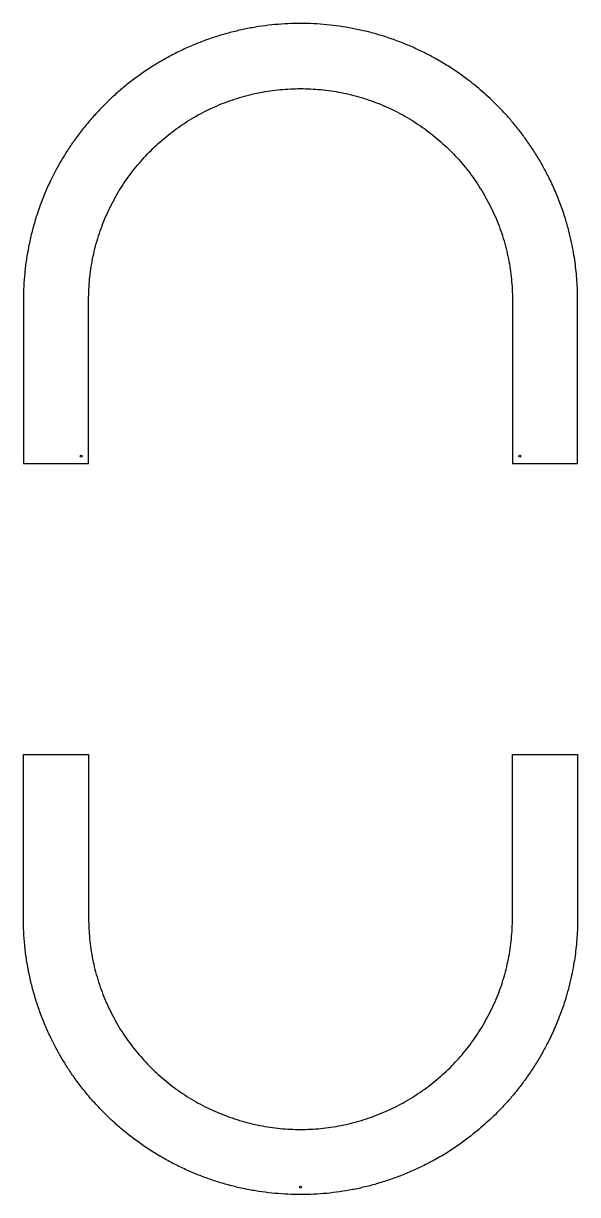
# Model space of a CAD drawing. Extents: x -1236 to 659, y -31 to 328.
# Drawn here: x 605.5 to 658.6, y -30.6 to 81.8 of the extents above; entities outside this region: 4.
import ezdxf

# ---------------------------------------------------------------- set-up
doc = ezdxf.new("R2010")
doc.units = 0
doc.header["$LTSCALE"] = 12
doc.header["$MEASUREMENT"] = 0
for name, color, linetype in [('DIM', 1, 'CONTINUOUS'), ('MARKING', 11, 'CONTINUOUS'), ('REPAD', 7, 'CONTINUOUS'), ('TEXT', 4, 'CONTINUOUS')]:
    doc.layers.add(name, color=color, linetype=linetype)

msp = doc.modelspace()

# ---------------------------------------------------------------- linework, layer by layer
at = {"layer": 'DIM'}
msp.add_line((-1217.02, 310.98, 39.56), (-1217.02, 320.91, 39.56), dxfattribs=at)
for radius in [119.87, 119.75]:
    msp.add_arc((-1196.8, 437.7), radius, 250.9142, 293.3274, dxfattribs=at)
at = {"layer": 'MARKING'}
for centre in [(611, 40.27), (653.05, 40.27), (632.03, -29.85)]:
    msp.add_circle(centre, 0.0938, dxfattribs=at)
at = {"layer": 'REPAD'}
for points, knots in [([(658.6, 55.31), (658.6, 55.9), (658.57, 56.79), (658.46, 57.98), (658.36, 58.88), (658.21, 59.81), (658.02, 60.81), (657.76, 61.91), (657.42, 63.12), (656.98, 64.42), (656.45, 65.74), (655.87, 66.97), (655.27, 68.11), (654.66, 69.16), (653.99, 70.18), (653.28, 71.17), (652.54, 72.11), (651.8, 72.96), (651.08, 73.73), (650.38, 74.42), (649.67, 75.07), (648.94, 75.7), (648.11, 76.36), (647.14, 77.07), (645.99, 77.82), (644.8, 78.52), (643.6, 79.13), (642.45, 79.66), (641.27, 80.13), (640.07, 80.54), (638.85, 80.9), (637.62, 81.19), (636.39, 81.43), (635.16, 81.6), (633.92, 81.72), (632.68, 81.78), (631.44, 81.78), (630.2, 81.73), (628.96, 81.61), (627.72, 81.44), (626.49, 81.2), (625.26, 80.91), (624.05, 80.56), (622.84, 80.15), (621.64, 79.67), (620.45, 79.13), (619.3, 78.54), (618.17, 77.88), (617.07, 77.18), (616.02, 76.42), (615.02, 75.63), (614.13, 74.85), (613.32, 74.08), (612.56, 73.29), (611.78, 72.42), (611, 71.46), (610.26, 70.47), (609.61, 69.5), (609.06, 68.59), (608.54, 67.66), (608.02, 66.64), (607.49, 65.46), (607.01, 64.21), (606.59, 62.94), (606.24, 61.69), (605.95, 60.42), (605.73, 59.14), (605.52, 57.44), (605.46, 56.16), (605.46, 55.31)], [0, 0, 0, 0, 0.02135, 0.032116, 0.04296, 0.053898, 0.066129, 0.079651, 0.094423, 0.111621, 0.128776, 0.145881, 0.160507, 0.175127, 0.189745, 0.204371, 0.219012, 0.232627, 0.245211, 0.256756, 0.268297, 0.279813, 0.291304, 0.306595, 0.32315, 0.340962, 0.356208, 0.371445, 0.386681, 0.401926, 0.417191, 0.432357, 0.447411, 0.462334, 0.477237, 0.492131, 0.507025, 0.521928, 0.536851, 0.551864, 0.566957, 0.58212, 0.597283, 0.61262, 0.628122, 0.643778, 0.659416, 0.675044, 0.690672, 0.70631, 0.721966, 0.736249, 0.749152, 0.761929, 0.775951, 0.791218, 0.806466, 0.820458, 0.833219, 0.844749, 0.858955, 0.87452, 0.891437, 0.90705, 0.922653, 0.938257, 0.953871, 0.969506, 1, 1, 1, 1]), ([(611.71, 55.31), (611.71, 55.96), (611.76, 56.93), (611.92, 58.23), (612.09, 59.21), (612.31, 60.19), (612.58, 61.16), (612.9, 62.12), (613.27, 63.06), (613.68, 63.98), (614.14, 64.88), (614.64, 65.75), (615.19, 66.6), (615.77, 67.41), (616.38, 68.18), (617.02, 68.91), (617.69, 69.61), (618.39, 70.28), (619.13, 70.92), (619.91, 71.52), (620.72, 72.1), (621.57, 72.63), (622.45, 73.13), (623.35, 73.59), (624.27, 74), (625.22, 74.36), (626.18, 74.68), (627.15, 74.94), (628.13, 75.16), (629.11, 75.33), (630.09, 75.44), (631.06, 75.51), (632.03, 75.54), (633, 75.51), (633.97, 75.44), (634.95, 75.33), (635.93, 75.16), (636.91, 74.94), (637.88, 74.68), (638.84, 74.36), (639.78, 74), (640.71, 73.59), (641.61, 73.13), (642.48, 72.63), (643.33, 72.1), (644.14, 71.52), (644.92, 70.92), (645.66, 70.28), (646.37, 69.61), (647.04, 68.91), (647.68, 68.18), (648.29, 67.41), (648.87, 66.6), (649.41, 65.75), (649.91, 64.88), (650.37, 63.98), (650.79, 63.06), (651.16, 62.12), (651.48, 61.16), (651.75, 60.19), (651.97, 59.21), (652.14, 58.23), (652.3, 56.93), (652.35, 55.96), (652.35, 55.31)], [0, 0, 0, 0, 0.030495, 0.045984, 0.061618, 0.077362, 0.093189, 0.109068, 0.124973, 0.14088, 0.156764, 0.172599, 0.188354, 0.203997, 0.219496, 0.234816, 0.250002, 0.265189, 0.280508, 0.296006, 0.31165, 0.327404, 0.343238, 0.359122, 0.375028, 0.390933, 0.406812, 0.422639, 0.438383, 0.454016, 0.469506, 0.484818, 0.5, 0.515182, 0.530494, 0.545984, 0.561617, 0.577361, 0.593188, 0.609067, 0.624972, 0.640878, 0.656762, 0.672596, 0.68835, 0.703994, 0.719492, 0.734811, 0.749998, 0.765184, 0.780504, 0.796003, 0.811646, 0.827401, 0.843236, 0.85912, 0.875027, 0.890932, 0.906811, 0.922638, 0.938382, 0.954016, 0.969505, 1, 1, 1, 1]), ([(605.46, 39.56), (605.98, 39.56), (606.76, 39.56), (607.8, 39.56), (608.59, 39.56), (609.37, 39.56), (610.41, 39.56), (611.19, 39.56), (611.71, 39.56)], [0, 0, 0, 0, 0.249991, 0.374994, 0.5, 0.625006, 0.750009, 1, 1, 1, 1]), ([(652.35, 39.56), (652.87, 39.56), (653.65, 39.56), (654.69, 39.56), (655.47, 39.56), (656.25, 39.56), (657.29, 39.56), (658.07, 39.56), (658.6, 39.56)], [0, 0, 0, 0, 0.249991, 0.374994, 0.5, 0.625006, 0.750009, 1, 1, 1, 1]), ([(605.46, 11.66), (605.98, 11.66), (606.76, 11.66), (607.8, 11.66), (608.59, 11.66), (609.37, 11.66), (610.41, 11.66), (611.19, 11.66), (611.71, 11.66)], [0, 0, 0, 0, 0.249991, 0.374994, 0.5, 0.625006, 0.750009, 1, 1, 1, 1]), ([(652.35, 11.66), (652.87, 11.66), (653.65, 11.66), (654.69, 11.66), (655.47, 11.66), (656.25, 11.66), (657.29, 11.66), (658.07, 11.66), (658.6, 11.66)], [0, 0, 0, 0, 0.249991, 0.374994, 0.5, 0.625006, 0.750009, 1, 1, 1, 1]), ([(658.6, -4.08), (658.6, -4.68), (658.57, -5.57), (658.46, -6.76), (658.36, -7.65), (658.21, -8.59), (658.02, -9.59), (657.76, -10.68), (657.42, -11.9), (656.98, -13.19), (656.45, -14.51), (655.87, -15.75), (655.27, -16.88), (654.66, -17.93), (653.99, -18.95), (653.28, -19.94), (652.54, -20.88), (651.8, -21.74), (651.08, -22.5), (650.38, -23.2), (649.67, -23.85), (648.94, -24.47), (648.11, -25.13), (647.14, -25.84), (645.99, -26.6), (644.8, -27.29), (643.6, -27.9), (642.45, -28.43), (641.27, -28.9), (640.07, -29.31), (638.85, -29.67), (637.62, -29.97), (636.39, -30.2), (635.16, -30.38), (633.92, -30.5), (632.68, -30.56), (631.44, -30.56), (630.2, -30.5), (628.96, -30.39), (627.72, -30.21), (626.49, -29.98), (625.26, -29.69), (624.05, -29.33), (622.84, -28.92), (621.64, -28.44), (620.45, -27.9), (619.3, -27.31), (618.17, -26.66), (617.07, -25.95), (616.02, -25.19), (615.02, -24.4), (614.13, -23.62), (613.32, -22.86), (612.56, -22.07), (611.78, -21.2), (611, -20.24), (610.26, -19.24), (609.61, -18.27), (609.06, -17.37), (608.54, -16.43), (608.02, -15.41), (607.49, -14.23), (607.01, -12.98), (606.59, -11.72), (606.24, -10.46), (605.95, -9.19), (605.73, -7.91), (605.52, -6.21), (605.46, -4.93), (605.46, -4.08)], [0, 0, 0, 0, 0.02135, 0.032116, 0.04296, 0.053898, 0.066129, 0.079651, 0.094423, 0.111621, 0.128776, 0.145881, 0.160507, 0.175127, 0.189745, 0.204371, 0.219012, 0.232627, 0.245211, 0.256756, 0.268297, 0.279813, 0.291304, 0.306595, 0.32315, 0.340962, 0.356208, 0.371445, 0.386681, 0.401926, 0.417191, 0.432357, 0.447411, 0.462334, 0.477237, 0.492131, 0.507025, 0.521928, 0.536851, 0.551864, 0.566957, 0.58212, 0.597283, 0.61262, 0.628122, 0.643778, 0.659416, 0.675044, 0.690672, 0.70631, 0.721966, 0.736249, 0.749152, 0.761929, 0.775951, 0.791218, 0.806466, 0.820458, 0.833219, 0.844749, 0.858955, 0.87452, 0.891437, 0.90705, 0.922653, 0.938257, 0.953871, 0.969506, 1, 1, 1, 1]), ([(611.71, -4.08), (611.71, -4.73), (611.76, -5.71), (611.92, -7), (612.09, -7.98), (612.31, -8.96), (612.58, -9.93), (612.9, -10.89), (613.27, -11.83), (613.68, -12.75), (614.14, -13.65), (614.64, -14.53), (615.19, -15.37), (615.77, -16.18), (616.38, -16.95), (617.02, -17.69), (617.69, -18.39), (618.39, -19.05), (619.13, -19.69), (619.91, -20.3), (620.72, -20.87), (621.57, -21.41), (622.45, -21.9), (623.35, -22.36), (624.27, -22.77), (625.22, -23.13), (626.18, -23.45), (627.15, -23.71), (628.13, -23.93), (629.11, -24.1), (630.09, -24.22), (631.06, -24.29), (632.03, -24.31), (633, -24.29), (633.97, -24.22), (634.95, -24.1), (635.93, -23.93), (636.91, -23.71), (637.88, -23.45), (638.84, -23.13), (639.78, -22.77), (640.71, -22.36), (641.61, -21.9), (642.48, -21.41), (643.33, -20.87), (644.14, -20.3), (644.92, -19.69), (645.66, -19.05), (646.37, -18.39), (647.04, -17.69), (647.68, -16.95), (648.29, -16.18), (648.87, -15.37), (649.41, -14.53), (649.91, -13.65), (650.37, -12.75), (650.79, -11.83), (651.16, -10.89), (651.48, -9.93), (651.75, -8.96), (651.97, -7.98), (652.14, -7), (652.3, -5.71), (652.35, -4.73), (652.35, -4.08)], [0, 0, 0, 0, 0.030495, 0.045984, 0.061618, 0.077362, 0.093189, 0.109068, 0.124973, 0.14088, 0.156764, 0.172599, 0.188354, 0.203997, 0.219496, 0.234816, 0.250002, 0.265189, 0.280508, 0.296006, 0.31165, 0.327404, 0.343238, 0.359122, 0.375028, 0.390933, 0.406812, 0.422639, 0.438383, 0.454016, 0.469506, 0.484818, 0.5, 0.515182, 0.530494, 0.545984, 0.561617, 0.577361, 0.593188, 0.609067, 0.624972, 0.640878, 0.656762, 0.672596, 0.68835, 0.703994, 0.719492, 0.734811, 0.749998, 0.765184, 0.780504, 0.796003, 0.811646, 0.827401, 0.843236, 0.85912, 0.875027, 0.890932, 0.906811, 0.922638, 0.938382, 0.954016, 0.969505, 1, 1, 1, 1])]:
    msp.add_open_spline(points, degree=3, knots=knots, dxfattribs=at)
for points in [[(605.46, 55.31), (605.46, 39.56)], [(611.71, 39.56), (611.71, 55.31)], [(652.35, 55.31), (652.35, 39.56)], [(658.6, 39.56), (658.6, 55.31)], [(605.46, -4.08), (605.46, 11.66)], [(611.71, 11.66), (611.71, -4.08)], [(652.35, -4.08), (652.35, 11.66)], [(658.6, 11.66), (658.6, -4.08)]]:
    msp.add_open_spline(points, degree=1, dxfattribs=at)
at = {"layer": 'TEXT', "extrusion": (-3.16414e-15, 1, -4.44089e-16), "elevation": 320.91}
msp.add_lwpolyline([(1216.96, 23.81, -1), (1176.64, 23.81), (1176.64, 55.31, -1), (1216.96, 55.31)], format="xyb", close=True, dxfattribs=at)

doc.saveas('drawing.dxf')
